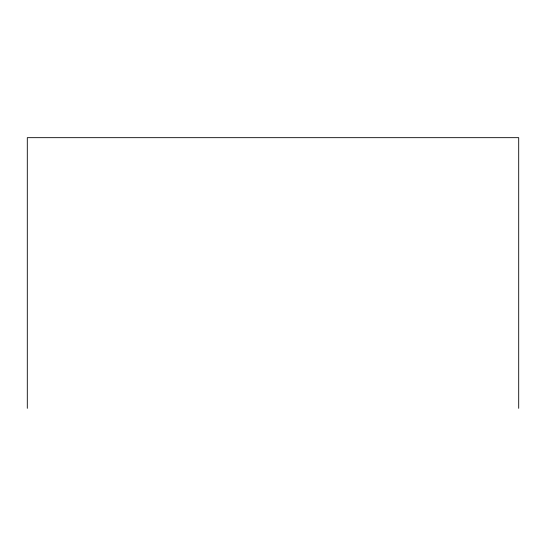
<?xml version="1.0" encoding="UTF-8"?>
<svg xmlns="http://www.w3.org/2000/svg" width="546" height="546" viewBox="0 0 546 546"><rect width="100%" height="100%" fill="white"/><g stroke="black" fill="none" stroke-linecap="round" stroke-linejoin="round"><path stroke-width="0.82" d="M518.7 408.333L518.7 137.667L27.3 137.667L27.3 408.333"/></g></svg>
